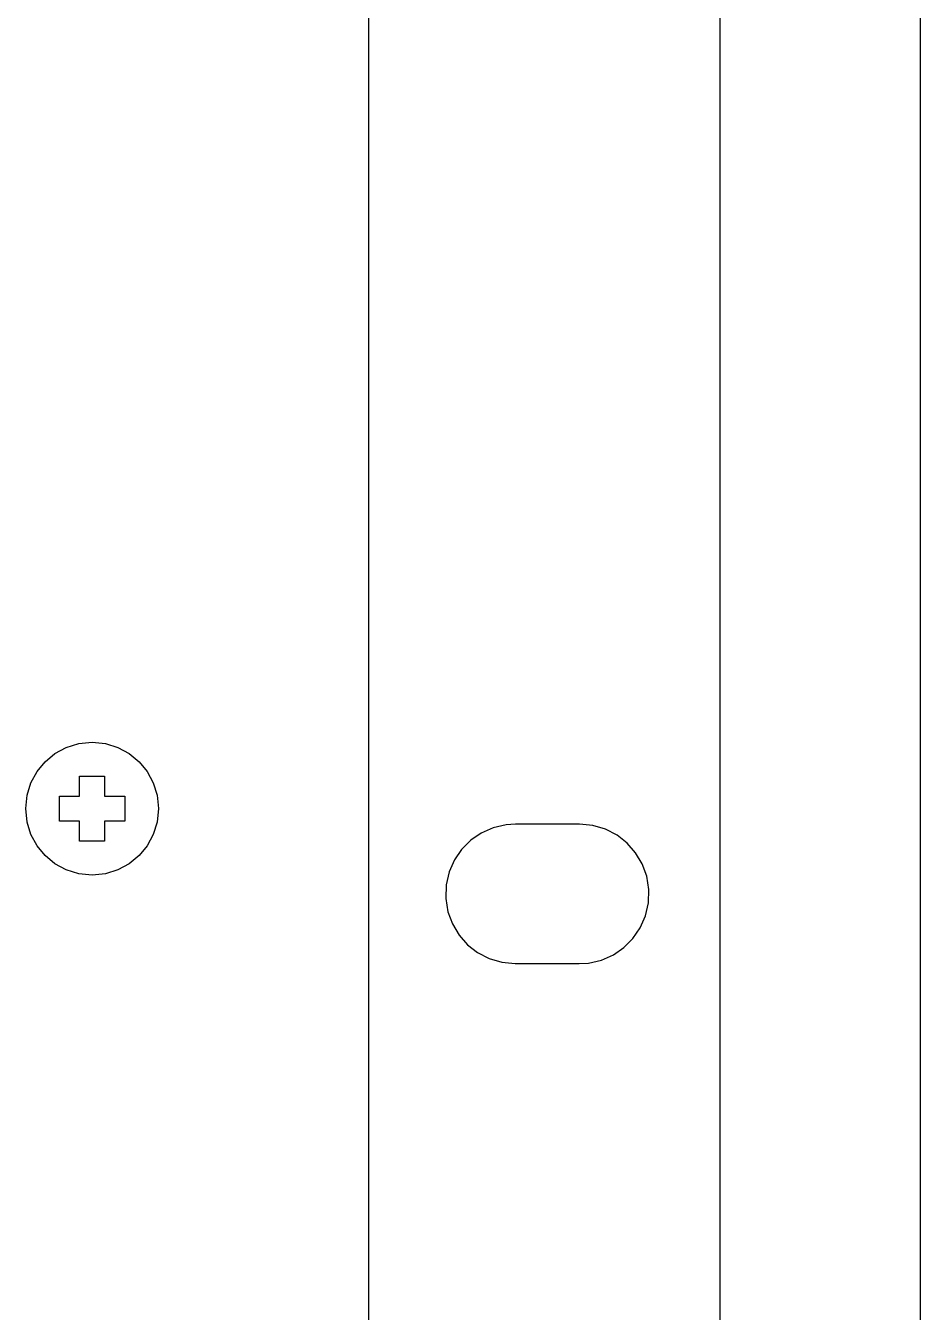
# Model space of a CAD drawing. Extents: x 1 to 47.7, y 0.2 to 35.
# Drawn here: x 20.215 to 22, y 8.96 to 11.526 of the extents above; entities that cross this region are included whole.
import ezdxf

# ---------------------------------------------------------------- set-up
doc = ezdxf.new("R2010")
doc.units = 0
doc.header["$MEASUREMENT"] = 0
for name, color, linetype in [('3_1__HORIZONTAL_RACK_MOUNT', 7, 'CONTINUOUS'), ('3_2__HORIZONTAL_PANEL_MOUN', 7, 'CONTINUOUS'), ('7_0_____DWG', 7, 'CONTINUOUS')]:
    doc.layers.add(name, color=color, linetype=linetype)

msp = doc.modelspace()

# ---------------------------------------------------------------- linework, layer by layer
at = {"layer": '3_1__HORIZONTAL_RACK_MOUNT'}
for points in [[(20.9, 8.9347), (20.9, 8.9785), (20.9, 9.0239), (20.9, 9.0709), (20.9, 9.1195), (20.9, 9.1695), (20.9, 9.221), (20.9, 9.2739), (20.9, 9.3281), (20.9, 9.3838), (20.9, 9.4407), (20.9, 9.4989), (20.9, 9.5583), (20.9, 9.6189), (20.9, 9.6806), (20.9, 9.7434), (20.9, 9.8074), (20.9, 9.8723), (20.9, 9.9383), (20.9, 10.0052), (20.9, 10.073), (20.9, 10.1417), (20.9, 10.2113), (20.9, 10.2816), (20.9, 10.3527), (20.9, 10.4246), (20.9, 10.4971), (20.9, 10.5703), (20.9, 10.6441), (20.9, 10.7185), (20.9, 10.8688), (20.9, 11.021), (20.9, 11.1746), (20.9, 11.3295), (20.9, 11.4854), (20.9, 11.7986)], [(20.9, 8.922), (20.9, 8.9869), (20.9, 9.0555), (20.9, 9.1275), (20.9, 9.2028), (20.9, 9.2814), (20.9, 9.3631), (20.9, 9.4477), (20.9, 9.5352), (20.9, 9.6254), (20.9, 9.7181), (20.9, 9.8133), (20.9, 9.9108), (20.9, 10.0105), (20.9, 10.1123), (20.9, 10.216), (20.9, 10.3215), (20.9, 10.4287), (20.9, 10.5374), (20.9, 10.6476), (20.9, 10.8716), (20.9, 11.0997), (20.9, 11.3309), (20.9, 11.7986)], [(21.6, 11.7986), (21.6, 11.3485), (21.6, 11.1259), (21.6, 10.9063), (21.6, 10.6907), (21.6, 10.48), (21.6, 10.3769), (21.6, 10.2753), (21.6, 10.1755), (21.6, 10.0776), (21.6, 9.9816), (21.6, 9.8877), (21.6, 9.7961), (21.6, 9.7068), (21.6, 9.62), (21.6, 9.5358), (21.6, 9.4544), (21.6, 9.3758), (21.6, 9.3001), (21.6, 9.2276), (21.6, 9.1583), (21.6, 9.0923), (21.6, 9.0298), (21.6, 8.9709), (21.6, 8.9157)]]:
    msp.add_lwpolyline(points, dxfattribs=at)
msp.add_lwpolyline([(21.32, 9.9334), (21.3149, 9.9334), (21.3014, 9.9334), (21.2822, 9.9334), (21.2599, 9.9334), (21.2371, 9.9334), (21.2165, 9.9334), (21.2008, 9.9334), (21.1926, 9.9334), (21.1739, 9.9322), (21.1481, 9.9263), (21.1243, 9.9158), (21.1032, 9.9013), (21.0851, 9.8832), (21.0706, 9.8621), (21.0601, 9.8383), (21.0542, 9.8125), (21.0533, 9.7853), (21.0576, 9.7589), (21.0666, 9.7344), (21.0798, 9.7123), (21.0968, 9.6931), (21.117, 9.6774), (21.1399, 9.6655), (21.1651, 9.658), (21.192, 9.6554), (21.1971, 9.6554), (21.2106, 9.6554), (21.2298, 9.6554), (21.2522, 9.6554), (21.275, 9.6554), (21.2955, 9.6554), (21.3112, 9.6554), (21.3194, 9.6554), (21.3381, 9.6566), (21.364, 9.6625), (21.3877, 9.673), (21.4088, 9.6875), (21.4269, 9.7056), (21.4415, 9.7267), (21.4519, 9.7505), (21.4579, 9.7763), (21.4587, 9.8035), (21.4544, 9.8299), (21.4454, 9.8544), (21.4322, 9.8765), (21.4152, 9.8957), (21.3951, 9.9114), (21.3721, 9.9233), (21.3469, 9.9308)], close=True, dxfattribs=at)
at = {"layer": '3_2__HORIZONTAL_PANEL_MOUN'}
msp.add_lwpolyline([(22, 11.8), (22, 11.4208), (22, 11.2321), (22, 11.0446), (22, 10.8585), (22, 10.7661), (22, 10.6743), (22, 10.583), (22, 10.4923), (22, 10.4022), (22, 10.3129), (22, 10.2243), (22, 10.1365), (22, 10.0495), (22, 9.9634), (22, 9.8782), (22, 9.794), (22, 9.7108), (22, 9.6287), (22, 9.5477), (22, 9.4678), (22, 9.3892), (22, 9.3118), (22, 9.2357), (22, 9.1609), (22, 9.0875), (22, 9.0156), (22, 8.9452)], dxfattribs=at)
at = {"layer": '7_0_____DWG'}
msp.add_lwpolyline([(20.4804, 9.9644), (20.4777, 9.9377), (20.47, 9.9129), (20.4577, 9.8904), (20.4416, 9.8708), (20.422, 9.8546), (20.3995, 9.8424), (20.3746, 9.8347), (20.3479, 9.832), (20.3212, 9.8347), (20.2963, 9.8424), (20.2738, 9.8546), (20.2542, 9.8708), (20.2381, 9.8904), (20.2259, 9.9129), (20.2181, 9.9377), (20.2154, 9.9644), (20.2181, 9.9911), (20.2259, 10.016), (20.2381, 10.0385), (20.2542, 10.0581), (20.2738, 10.0743), (20.2963, 10.0865), (20.3212, 10.0942), (20.3479, 10.0969), (20.3746, 10.0942), (20.3995, 10.0865), (20.422, 10.0743), (20.4416, 10.0581), (20.4577, 10.0385), (20.47, 10.016), (20.4777, 9.9911)], close=True, dxfattribs=at)
msp.add_lwpolyline([(20.3229, 9.9892), (20.3229, 10.0295), (20.3729, 10.0295), (20.3729, 9.9892), (20.413, 9.9892), (20.413, 9.9393), (20.3729, 9.9393), (20.3729, 9.8993), (20.3229, 9.8993), (20.3229, 9.9393), (20.2828, 9.9393), (20.2828, 9.9892), (20.3229, 9.9892)], dxfattribs=at)

doc.saveas('drawing.dxf')
